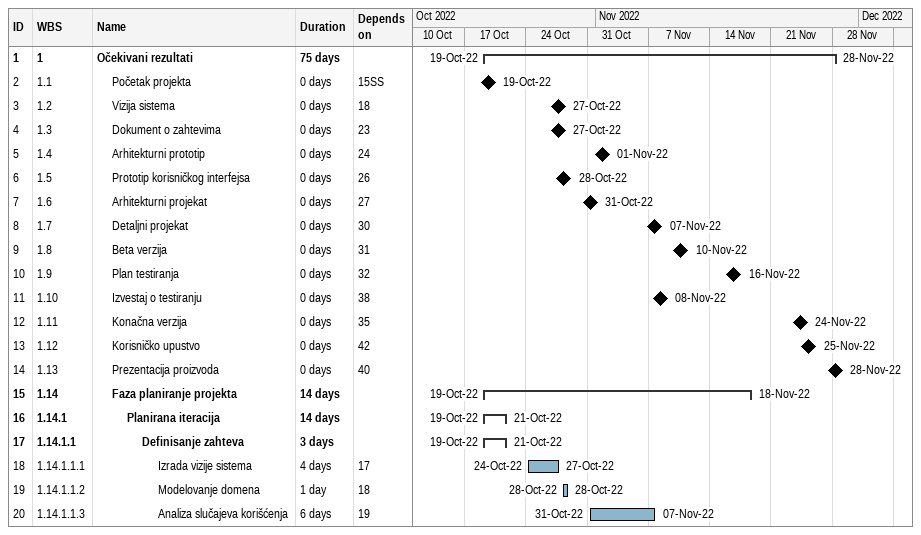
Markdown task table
| ID | WBS | Task | Duration | Start | Finish | Predecessors |
|---|---|---|---|---|---|---|
| 1 | 1 | **Očekivani rezultati** | 75d | 2022-10-19 | 2022-11-28 |  |
| 2 | 1.1 | Početak projekta | 0d | 2022-10-19 | 2022-10-19 | 15SS |
| 3 | 1.2 | Vizija sistema | 0d | 2022-10-27 | 2022-10-27 | 18 |
| 4 | 1.3 | Dokument o zahtevima | 0d | 2022-10-27 | 2022-10-27 | 23 |
| 5 | 1.4 | Arhitekturni prototip | 0d | 2022-11-01 | 2022-11-01 | 24 |
| 6 | 1.5 | Prototip korisničkog interfejsa | 0d | 2022-10-28 | 2022-10-28 | 26 |
| 7 | 1.6 | Arhitekturni projekat | 0d | 2022-10-31 | 2022-10-31 | 27 |
| 8 | 1.7 | Detaljni projekat | 0d | 2022-11-07 | 2022-11-07 | 30 |
| 9 | 1.8 | Beta verzija | 0d | 2022-11-10 | 2022-11-10 | 31 |
| 10 | 1.9 | Plan testiranja | 0d | 2022-11-16 | 2022-11-16 | 32 |
| 11 | 1.10 | Izvestaj o testiranju | 0d | 2022-11-08 | 2022-11-08 | 38 |
| 12 | 1.11 | Konačna verzija | 0d | 2022-11-24 | 2022-11-24 | 35 |
| 13 | 1.12 | Korisničko upustvo | 0d | 2022-11-25 | 2022-11-25 | 42 |
| 14 | 1.13 | Prezentacija proizvoda | 0d | 2022-11-28 | 2022-11-28 | 40 |
| 15 | 1.14 | **Faza planiranje projekta** | 14d | 2022-10-19 | 2022-11-18 |  |
| 16 | 1.14.1 | **Planirana iteracija** | 14d | 2022-10-19 | 2022-10-21 |  |
| 17 | 1.14.1.1 | **Definisanje zahteva** | 3d | 2022-10-19 | 2022-10-21 |  |
| 18 | 1.14.1.1.1 | Izrada vizije sistema | 4d | 2022-10-24 | 2022-10-27 | 17 |
| 19 | 1.14.1.1.2 | Modelovanje domena | 1d | 2022-10-28 | 2022-10-28 | 18 |
| 20 | 1.14.1.1.3 | Analiza slučajeva korišćenja | 6d | 2022-10-31 | 2022-11-07 | 19 |
